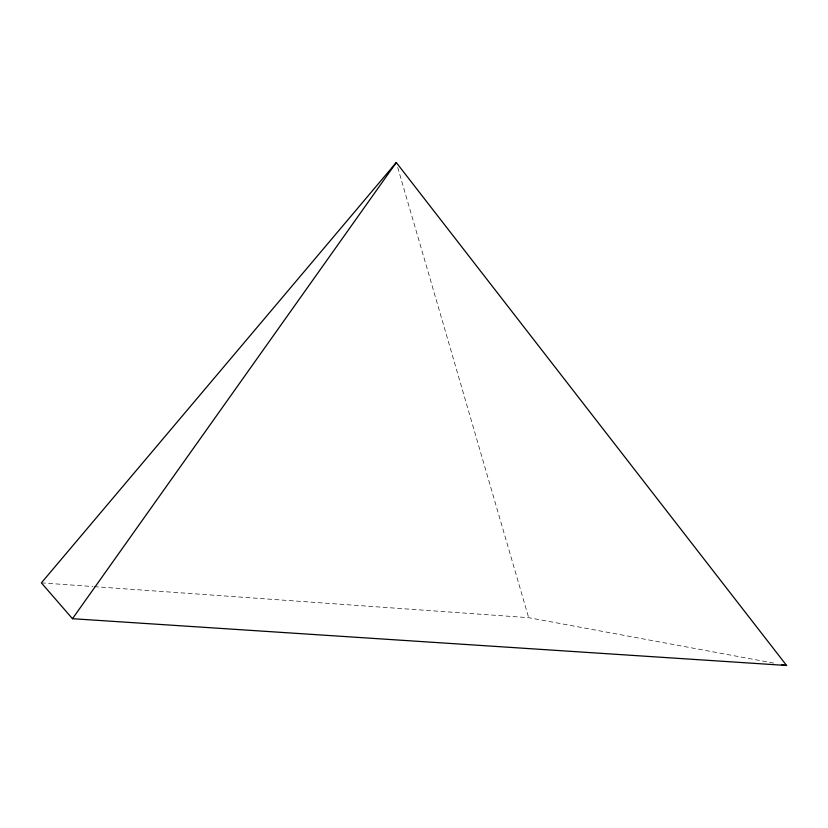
<?xml version="1.0" encoding="UTF-8"?>
<svg xmlns="http://www.w3.org/2000/svg" width="828" height="828" viewBox="0 0 828 828"><rect width="100%" height="100%" fill="white"/><g stroke="black" fill="none" stroke-linecap="round" stroke-linejoin="round"><path stroke-width="0.62" stroke-dasharray="4.14 3.1" d="M41.4 582.871L92.964 586.555M94.247 586.648L528.668 617.678L775.163 663.363M397.73 167.473L528.668 617.678"/><path stroke-width="1.24" d="M72.471 618.702L396.281 162.516L786.6 665.484L72.471 618.702L41.4 582.871L396.281 162.516M781.518 664.542L786.6 665.484"/></g></svg>
